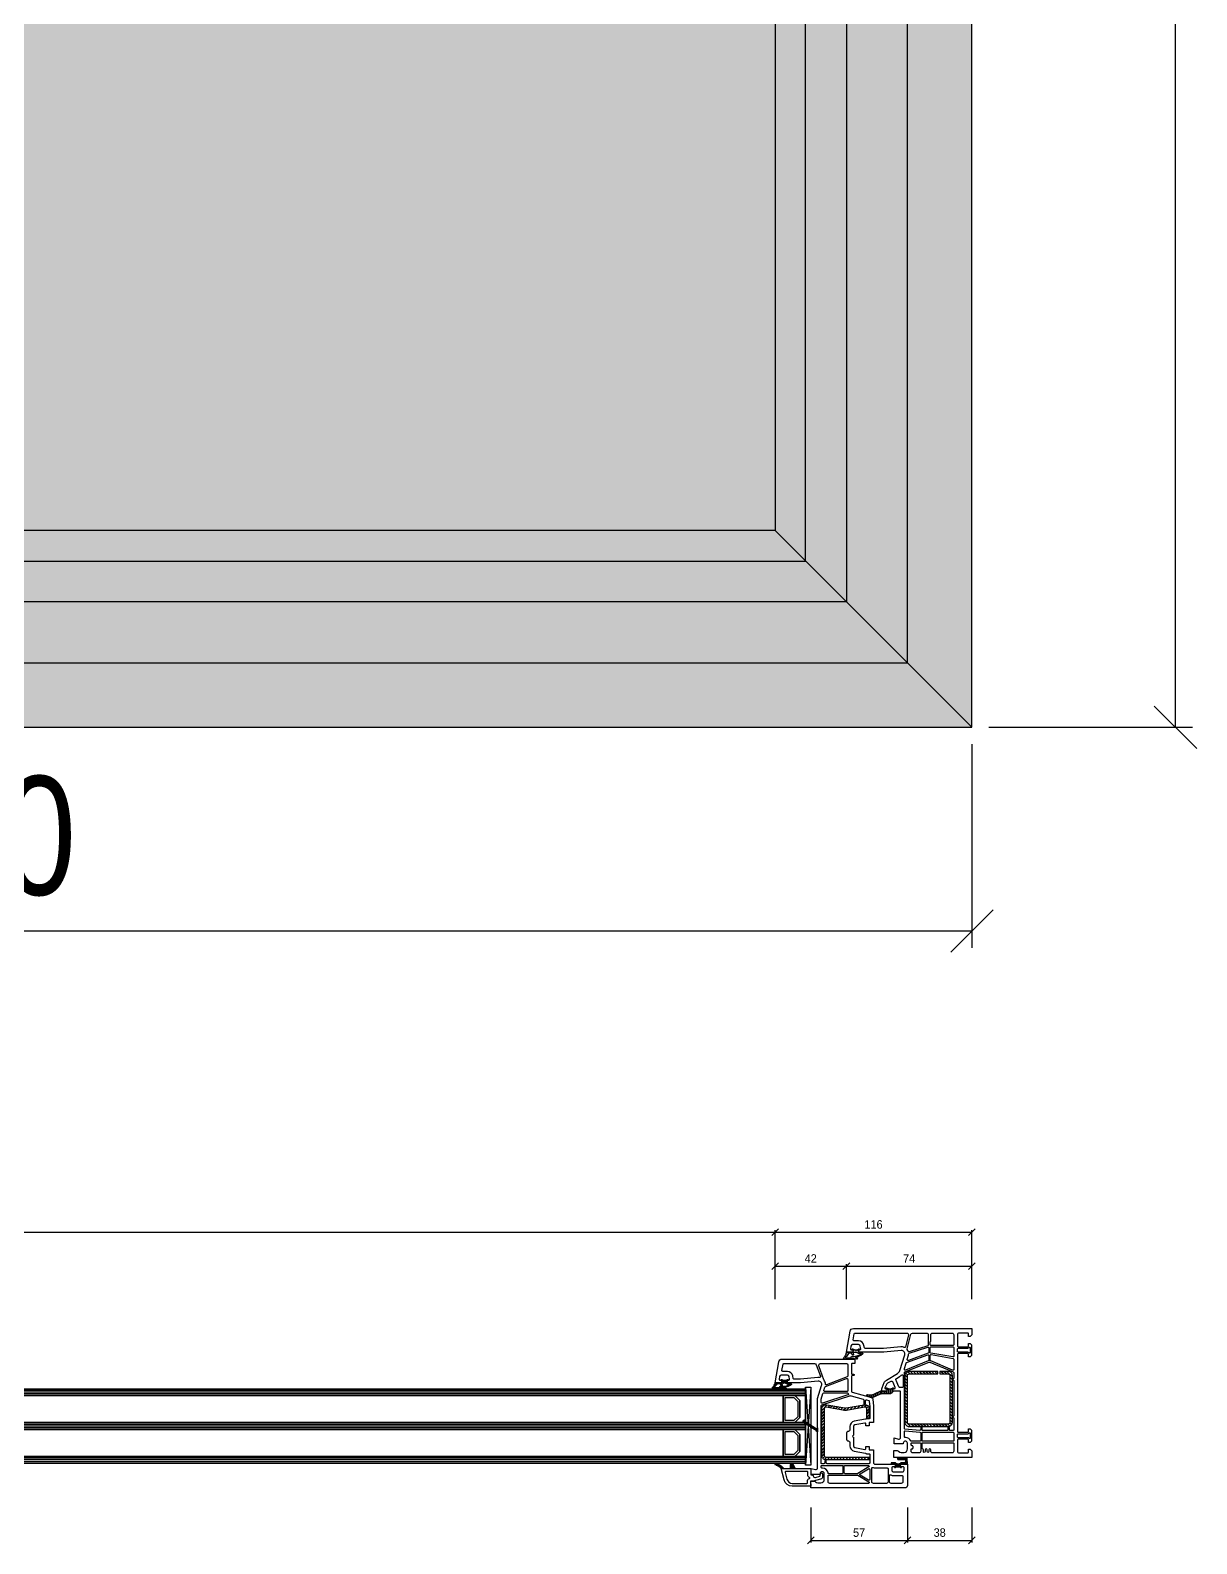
# Model space of a CAD drawing. Header units: millimetres. Extents: x -113 to 2198, y -600 to 1590.
# Drawn here: x 675 to 1362, y -481 to 411 of the extents above; entities that cross this region are included whole.
import ezdxf

# ---------------------------------------------------------------- set-up
doc = ezdxf.new("R2010")
doc.units = ezdxf.units.MM
for name, color, linetype in [('AIR_1', 7, 'Continuous'), ('AIR_3', 7, 'Continuous'), ('CON_DIM', 7, 'Continuous'), ('cut', 7, 'Continuous'), ('DIM_CUT', 7, 'Continuous'), ('GASKET_HATCH', 2, 'Continuous'), ('GASKET_INSIDE', 4, 'Continuous'), ('GASKET_OUTSIDE', 4, 'Continuous'), ('GLASS_GLASS_0', 7, 'Continuous'), ('GLASS_GLASS_2', 7, 'Continuous'), ('GLASS_GLASS_4', 7, 'Continuous'), ('GLASS_SPACER_GASKET', 7, 'Continuous'), ('GLASS_SPACER_INSIDE_0', 7, 'Continuous'), ('GLASS_SPACER_OUTSIDE_0', 7, 'Continuous'), ('GLAZING_PACKER', 7, 'Continuous'), ('HATCH_GLASS', 7, 'Continuous'), ('profile_outer', 251, 'Continuous'), ('PVC_INSIDE', 3, 'Continuous'), ('PVC_OUTSIDE', 3, 'Continuous'), ('STEEL_HATCH', 2, 'Continuous'), ('STEEL_OUTSIDE', 1, 'Continuous')]:
    doc.layers.add(name, color=color, linetype=linetype)
doc.layers.add('glass', color=7, linetype='Continuous', true_color=0xf0fdff)
doc.layers.add('profile_inner', color=7, linetype='Continuous', true_color=0xffffff)
doc.styles.add('arialstyle', font='arial.ttf', dxfattribs={"width": 0.92})
doc.styles.add('CON_DIM', font='arial.ttf', dxfattribs={"width": 0.8})
doc.dimstyles.new('CON_DIM', dxfattribs={"dimtxt": 70, "dimasz": 25, "dimexe": 10, "dimexo": 10, "dimgap": 20, "dimtad": 1, "dimdec": 1, "dimtxsty": 'CON_DIM', "dimblk": 'OBLIQUE', "dimcen": 2.5, "dimadec": 0, "dimazin": 0, "dimtfac": 1, "dimtdec": 1, "dimtmove": 1, "dimatfit": 3, "dimldrblk": 'OBLIQUE', "dimfxl": 1, "dimarcsym": 0})
doc.dimstyles.new('CUT_DIM', dxfattribs={"dimtxt": 5, "dimasz": 4, "dimexe": 1.25, "dimexo": 0.625, "dimgap": 2, "dimtad": 1, "dimdec": 1, "dimtxsty": 'arialstyle', "dimblk": 'OBLIQUE', "dimcen": 2.5, "dimadec": 0, "dimazin": 0, "dimtfac": 1, "dimtdec": 1, "dimtmove": 2, "dimatfit": 0, "dimldrblk": 'OBLIQUE', "dimfxl": 1, "dimarcsym": 0})

# ---------------------------------------------------------------- blocks, each defined once
blk = doc.blocks.new('_Oblique')
at = {"color": 0, "linetype": 'ByBlock', "lineweight": -2}
blk.add_line((-0.5, -0.5), (0.5, 0.5), dxfattribs=at)
blk = doc.blocks.new('*D2')
at = {"layer": 'CON_DIM', "color": 0, "linetype": 'Continuous', "lineweight": -2}
for p, q in [((0, -10), (0, -130)), ((1230, -10), (1230, -130)), ((0, -120), (1230, -120))]:
    blk.add_line(p, q, dxfattribs=at)
at = {"layer": 'Defpoints', "color": 0}
for p in [(0, 0), (1230, 0), (1230, -120)]:
    blk.add_point(p, dxfattribs=at)
at = {"layer": 'CON_DIM', "color": 0, "lineweight": -2, "xscale": 25, "yscale": 25, "zscale": 25, "rotation": 180}
blk.add_blockref('_Oblique', (0, -120), dxfattribs=at)
at = {"layer": 'CON_DIM', "color": 0, "lineweight": -2, "xscale": 25, "yscale": 25, "zscale": 25}
blk.add_blockref('_Oblique', (1230, -120), dxfattribs=at)
at = {"layer": 'CON_DIM', "color": 0, "linetype": 'Continuous', "insert": (615, -64.265), "char_height": 70, "attachment_point": 5, "style": 'CON_DIM'}
blk.add_mtext('1230', dxfattribs=at)
blk = doc.blocks.new('*D3')
at = {"layer": 'CON_DIM', "color": 0, "linetype": 'Continuous', "lineweight": -2}
for p, q in [((1240, 1480), (1360, 1480)), ((1350, 0), (1350, 1480)), ((1240, 0), (1360, 0))]:
    blk.add_line(p, q, dxfattribs=at)
at = {"layer": 'Defpoints', "color": 0}
for p in [(1230, 1480), (1350, 1480), (1230, 0)]:
    blk.add_point(p, dxfattribs=at)
at = {"layer": 'CON_DIM', "color": 0, "lineweight": -2, "xscale": 25, "yscale": 25, "zscale": 25}
for p, rotation in [((1350, 1480), 90), ((1350, 0), 270)]:
    blk.add_blockref('_Oblique', p, dxfattribs=dict(at, rotation=rotation))
at = {"layer": 'CON_DIM', "color": 0, "linetype": 'Continuous', "insert": (1294.265, 740), "char_height": 70, "attachment_point": 5, "rotation": 90, "style": 'CON_DIM'}
blk.add_mtext('1480', dxfattribs=at)
blk = doc.blocks.new('*D9')
at = {"layer": 'Defpoints', "color": 0}
for p in [(1114, 56.75), (116, 16.75), (1114, 16.75)]:
    blk.add_point(p, dxfattribs=at)
at = {"layer": 'DIM_CUT', "color": 0, "linetype": 'Continuous', "lineweight": -2}
for p, q in [((116, 17.375), (116, 58)), ((116, 56.75), (1114, 56.75)), ((1114, 17.375), (1114, 58))]:
    blk.add_line(p, q, dxfattribs=at)
at = {"layer": 'DIM_CUT', "color": 0, "lineweight": -2, "xscale": 4, "yscale": 4, "zscale": 4, "rotation": 180}
blk.add_blockref('_Oblique', (116, 56.75), dxfattribs=at)
at = {"layer": 'DIM_CUT', "color": 0, "lineweight": -2, "xscale": 4, "yscale": 4, "zscale": 4}
blk.add_blockref('_Oblique', (1114, 56.75), dxfattribs=at)
at = {"layer": 'DIM_CUT', "color": 0, "linetype": 'Continuous', "insert": (615, 61.3025), "char_height": 5, "attachment_point": 5, "style": 'arialstyle'}
blk.add_mtext('998', dxfattribs=at)
blk = doc.blocks.new('*D10')
at = {"layer": 'Defpoints', "color": 0}
for p in [(1230, 56.75), (1114, 16.75), (1230, 16.75)]:
    blk.add_point(p, dxfattribs=at)
at = {"layer": 'DIM_CUT', "color": 0, "linetype": 'Continuous', "lineweight": -2}
for p, q in [((1114, 17.375), (1114, 58)), ((1114, 56.75), (1230, 56.75)), ((1230, 17.375), (1230, 58))]:
    blk.add_line(p, q, dxfattribs=at)
at = {"layer": 'DIM_CUT', "color": 0, "lineweight": -2, "xscale": 4, "yscale": 4, "zscale": 4, "rotation": 180}
blk.add_blockref('_Oblique', (1114, 56.75), dxfattribs=at)
at = {"layer": 'DIM_CUT', "color": 0, "lineweight": -2, "xscale": 4, "yscale": 4, "zscale": 4}
blk.add_blockref('_Oblique', (1230, 56.75), dxfattribs=at)
at = {"layer": 'DIM_CUT', "color": 0, "linetype": 'Continuous', "insert": (1172, 61.3025), "char_height": 5, "attachment_point": 5, "style": 'arialstyle'}
blk.add_mtext('116', dxfattribs=at)
blk = doc.blocks.new('*D13')
at = {"layer": 'Defpoints', "color": 0}
for p in [(1156, 36.75), (1114, 16.75), (1156, 16.75)]:
    blk.add_point(p, dxfattribs=at)
at = {"layer": 'DIM_CUT', "color": 0, "linetype": 'Continuous', "lineweight": -2}
for p, q in [((1114, 17.375), (1114, 38)), ((1114, 36.75), (1156, 36.75)), ((1156, 17.375), (1156, 38))]:
    blk.add_line(p, q, dxfattribs=at)
at = {"layer": 'DIM_CUT', "color": 0, "lineweight": -2, "xscale": 4, "yscale": 4, "zscale": 4, "rotation": 180}
blk.add_blockref('_Oblique', (1114, 36.75), dxfattribs=at)
at = {"layer": 'DIM_CUT', "color": 0, "lineweight": -2, "xscale": 4, "yscale": 4, "zscale": 4}
blk.add_blockref('_Oblique', (1156, 36.75), dxfattribs=at)
at = {"layer": 'DIM_CUT', "color": 0, "linetype": 'Continuous', "insert": (1135, 41.26), "char_height": 5, "attachment_point": 5, "style": 'arialstyle'}
blk.add_mtext('42', dxfattribs=at)
blk = doc.blocks.new('*D14')
at = {"layer": 'Defpoints', "color": 0}
for p in [(1230, 36.75), (1156, 16.75), (1230, 16.75)]:
    blk.add_point(p, dxfattribs=at)
at = {"layer": 'DIM_CUT', "color": 0, "linetype": 'Continuous', "lineweight": -2}
for p, q in [((1156, 17.375), (1156, 38)), ((1156, 36.75), (1230, 36.75)), ((1230, 17.375), (1230, 38))]:
    blk.add_line(p, q, dxfattribs=at)
at = {"layer": 'DIM_CUT', "color": 0, "lineweight": -2, "xscale": 4, "yscale": 4, "zscale": 4, "rotation": 180}
blk.add_blockref('_Oblique', (1156, 36.75), dxfattribs=at)
at = {"layer": 'DIM_CUT', "color": 0, "lineweight": -2, "xscale": 4, "yscale": 4, "zscale": 4}
blk.add_blockref('_Oblique', (1230, 36.75), dxfattribs=at)
at = {"layer": 'DIM_CUT', "color": 0, "linetype": 'Continuous', "insert": (1193, 41.25), "char_height": 5, "attachment_point": 5, "style": 'arialstyle'}
blk.add_mtext('74', dxfattribs=at)
blk = doc.blocks.new('*D17')
at = {"layer": 'Defpoints', "color": 0}
for p in [(1135, -104.87), (1192, -104.87), (1192, -124.87)]:
    blk.add_point(p, dxfattribs=at)
at = {"layer": 'DIM_CUT', "color": 0, "linetype": 'Continuous', "lineweight": -2}
for p, q in [((1135, -105.49), (1135, -126.12)), ((1192, -105.49), (1192, -126.12)), ((1135, -124.87), (1192, -124.87))]:
    blk.add_line(p, q, dxfattribs=at)
at = {"layer": 'DIM_CUT', "color": 0, "lineweight": -2, "xscale": 4, "yscale": 4, "zscale": 4, "rotation": 180}
blk.add_blockref('_Oblique', (1135, -124.87), dxfattribs=at)
at = {"layer": 'DIM_CUT', "color": 0, "lineweight": -2, "xscale": 4, "yscale": 4, "zscale": 4}
blk.add_blockref('_Oblique', (1192, -124.87), dxfattribs=at)
at = {"layer": 'DIM_CUT', "color": 0, "linetype": 'Continuous', "insert": (1163.5, -120.33), "char_height": 5, "attachment_point": 5, "style": 'arialstyle'}
blk.add_mtext('57', dxfattribs=at)
blk = doc.blocks.new('*D18')
at = {"layer": 'Defpoints', "color": 0}
for p in [(1192, -104.87), (1230, -104.87), (1230, -124.87)]:
    blk.add_point(p, dxfattribs=at)
at = {"layer": 'DIM_CUT', "color": 0, "linetype": 'Continuous', "lineweight": -2}
for p, q in [((1192, -105.49), (1192, -126.12)), ((1230, -105.49), (1230, -126.12)), ((1192, -124.87), (1230, -124.87))]:
    blk.add_line(p, q, dxfattribs=at)
at = {"layer": 'DIM_CUT', "color": 0, "lineweight": -2, "xscale": 4, "yscale": 4, "zscale": 4, "rotation": 180}
blk.add_blockref('_Oblique', (1192, -124.87), dxfattribs=at)
at = {"layer": 'DIM_CUT', "color": 0, "lineweight": -2, "xscale": 4, "yscale": 4, "zscale": 4}
blk.add_blockref('_Oblique', (1230, -124.87), dxfattribs=at)
at = {"layer": 'DIM_CUT', "color": 0, "linetype": 'Continuous', "insert": (1211, -120.32), "char_height": 5, "attachment_point": 5, "style": 'arialstyle'}
blk.add_mtext('38', dxfattribs=at)
blk = doc.blocks.new('76171P__2S')
at = {"layer": 'PVC_INSIDE', "lineweight": -3}
for points in [[(11.8, 62.87, 0.36397), (11.39, 63.37), (9.94, 63.62, -0.36397), (7.3, 66.77), (7.3, 69.48, 0.466308), (6.71, 69.97), (3.11, 69.34, 0.36397), (2.7, 68.85), (2.7, 38.3, 0.493145), (3.96, 37.34), (10.81, 39.17, 0.456315), (11.14, 39.85, -0.125423), (10.82, 41.9), (11.8, 52.11)], [(34.8, 42.62, 0.351), (34.41, 43.11, -0.040705), (33.99, 43.24), (31.01, 44.44, -0.062514), (30.31, 44.83, 0.441479), (29.59, 44.68), (28.39, 42.69, -0.076254), (27.38, 41.47, 0.689601), (27.71, 40.6), (34.3, 40.6, 0.414214), (34.8, 41.1)], [(13.76, 36.97, 0.39642), (13.47, 37.59, -0.070163), (12.45, 38.17, 0.233025), (12.01, 38.25), (3.44, 35.96, 0.339454), (2.7, 34.99), (2.7, 26.7, 0.414214), (3.7, 25.7), (9.73, 25.7, 0.325086), (10.21, 26.05)], [(18.84, 37.46, 0.621901), (18.22, 38.11), (16.26, 37.49, -0.0727), (15.06, 37.3, 0.320905), (14.6, 36.95), (11.05, 26.05, 0.509128), (11.53, 25.4), (14.1, 25.4, 0.315608), (14.57, 25.73)], [(24.1, 39.8), (23.58, 39.8), (20.38, 38.79, 0.233167), (20.06, 38.49), (15.54, 26.07, 0.520567), (16.01, 25.4), (18.68, 25.4, 0.305731), (19.15, 25.71), (24.56, 39.11, 0.531709)], [(60.1, 28.9, 0.414214), (59.6, 29.4), (58.4, 29.4, -0.414214), (58.1, 29.7), (58.1, 29.9, -0.414214), (58.4, 30.2), (59.55, 30.2, 0.440357), (60.05, 30.74), (59.28, 39.53, 0.388369), (58.99, 39.8), (26.04, 39.8, 0.305845), (25.57, 39.49), (19.8, 25.19, 0.197156), (19.8, 24.81), (25.57, 11.01, 0.302273), (26.03, 10.7), (29.31, 10.7, 0.365977), (29.6, 10.95, -0.365977), (29.9, 11.2), (30.1, 11.2, -0.365977), (30.4, 10.95, 0.365977), (30.69, 10.7), (51.41, 10.7, 0.365977), (51.7, 10.95, -0.365977), (52, 11.2), (52.2, 11.2, -0.365977), (52.5, 10.95, 0.365977), (52.79, 10.7), (59.8, 10.7, 0.414214), (60.1, 11), (60.1, 12.8, 0.414214), (59.6, 13.3), (58.4, 13.3, -0.414214), (58.1, 13.6), (58.1, 13.8, -0.414214), (58.4, 14.1), (59.6, 14.1, 0.414214), (60.1, 14.6)], [(66.5, 35.62, 0.29661), (66.2, 36.07, -0.29661), (64.3, 39), (64.3, 39.3, 0.414214), (63.8, 39.8), (60.81, 39.8, 0.440357), (60.31, 39.26), (61.06, 30.66, 0.388879), (61.56, 30.2), (66, 30.2, 0.414214), (66.5, 30.7)], [(73.3, 34.8, 0.414214), (72.3, 35.8), (71.4, 35.8, 0.447036), (70.9, 35.25, -0.443716), (70.4, 34.7), (69.6, 34.7, -0.414214), (69.1, 35.2), (69.1, 35.3, 0.414214), (68.6, 35.8), (67.8, 35.8, 0.414214), (67.3, 35.3), (67.3, 30.7, 0.414214), (67.8, 30.2), (72.3, 30.2, 0.414214), (73.3, 31.2)], [(66.5, 28.9, 0.414214), (66, 29.4), (61.6, 29.4, 0.414214), (61.1, 28.9), (61.1, 11.2, 0.414214), (61.6, 10.7), (66, 10.7, 0.414214), (66.5, 11.2)], [(73.3, 23.2, 0.414214), (72.3, 24.2), (71.6, 24.2, -1), (71.6, 25.4), (72.5, 25.4, 1), (72.5, 26.4), (71.6, 26.4, -1), (71.6, 27.6), (72.5, 27.6, 1), (72.5, 28.6), (71.56, 28.6, -0.335437), (70.98, 29.04, 0.335437), (70.5, 29.4), (67.8, 29.4, 0.414214), (67.3, 28.9), (67.3, 11.2, 0.414214), (67.8, 10.7), (72.3, 10.7, 0.414214), (73.3, 11.7)], [(10, 24.1, 0.414214), (9.5, 24.6), (8.01, 24.6, 0.236068), (7.61, 24.4, -0.236068), (7.21, 24.2), (3.7, 24.2, 0.414214), (2.7, 23.2), (2.7, 11.7, 0.414214), (3.7, 10.7), (9.5, 10.7, 0.414214), (10, 11.2)], [(14.52, 24.19, 0.36397), (14.03, 24.6), (11.3, 24.6, 0.414214), (10.8, 24.1), (10.8, 11.2, 0.414214), (11.3, 10.7), (16.3, 10.7, 0.466878), (16.8, 11.29)], [(19.15, 24.29, 0.302273), (18.69, 24.6), (15.86, 24.6, 0.466878), (15.37, 24.01), (17.64, 11.11, 0.36344), (18.13, 10.7), (24.08, 10.7, 0.535777), (24.54, 11.39)], [(14, 8, 0.414214), (13.5, 8.5), (12.1, 8.5, 0.414214), (11.6, 8), (11.6, 2.5, -0.21525), (11.16, 1.52, 0.69108), (11.36, 1), (14.24, 1, 0.690574), (14.44, 1.52, -0.215333), (14, 2.5)], [(64.4, 8, 0.414214), (63.9, 8.5), (62.5, 8.5, 0.414214), (62, 8), (62, 2.5, -0.21525), (61.56, 1.52, 0.69108), (61.76, 1), (64.64, 1, 0.690574), (64.84, 1.52, -0.215333), (64.4, 2.5)]]:
    blk.add_lwpolyline(points, format="xyb", close=True, dxfattribs=at)
at = {"layer": 'PVC_OUTSIDE', "lineweight": -3}
blk.add_lwpolyline([(29.88, 8.5), (30, 8.7), (30.12, 8.5), (60.7, 8.5, -0.414214), (61.2, 8), (61.2, 2.5, -0.414214), (60.7, 2), (59.2, 2), (59.2, 1), (60, 0.2), (66.4, 0.2), (67.2, 1), (67.2, 2), (65.7, 2, -0.414214), (65.2, 2.5), (65.2, 8, -0.414214), (65.7, 8.5), (72.3, 8.5, -0.414214), (73.3, 7.5), (73.3, 2.5, -0.414214), (72.8, 2), (71.2, 2), (71.2, 1), (72.2, 0), (76, 0), (76, 46), (72, 46), (72, 44, 0.213422), (72.33, 43.25, -0.213422), (73, 41.76), (73, 40, -0.414214), (71, 38), (67.5, 38, -0.414214), (66.5, 39), (66.5, 39.5, -0.414214), (67.5, 40.5), (68, 40.5), (68, 45.8), (64.5, 45.8), (65.18, 43.26, -0.493145), (64.21, 42), (37.5, 42, -0.414214), (37, 42.5), (37, 46.1, 0.414214), (36.3, 46.8), (35.5, 46.8), (35.5, 45.74, -0.531575), (34.81, 45.28), (31.83, 46.48, -0.416975), (31.28, 47.79), (31.94, 49.37, -0.180428), (32.65, 50.14), (34.92, 51.27, -0.557322), (35.5, 50.91), (35.5, 50), (36.3, 50, 0.414214), (37, 50.7), (37, 53), (35.39, 53, 0.096289), (35.02, 52.93), (31.93, 51.68, 0.162759), (30.48, 50.44), (26.5, 43.82, -0.182917), (24.84, 42.5), (15.6, 39.59, -0.537103), (13.01, 41.69), (14, 52), (14, 66.1, 0.414214), (13.3, 66.8), (12.5, 66.8), (12.5, 66, -0.466308), (11.91, 65.51), (11.91, 65.51), (10.33, 65.79, -0.36397), (9.5, 66.77), (9.5, 70.34, -0.36397), (10.33, 71.32), (11.91, 71.6, -0.466308), (12.5, 71.11), (12.5, 70), (13.3, 70, 0.414214), (14, 70.7), (14, 74), (1.65, 71.82, 0.363758), (0, 69.85), (0, 0), (3.8, 0), (4.8, 1), (4.8, 2), (3.2, 2, -0.414214), (2.7, 2.5), (2.7, 7.5, -0.414214), (3.7, 8.5), (10.3, 8.5, -0.414214), (10.8, 8), (10.8, 2.5, -0.414214), (10.3, 2), (8.8, 2), (8.8, 1), (9.6, 0.2), (16, 0.2), (16.8, 1), (16.8, 2), (15.3, 2, -0.414214), (14.8, 2.5), (14.8, 8, -0.414214), (15.3, 8.5)], format="xyb", close=True, dxfattribs=at)
blk = doc.blocks.new('76271P__2S')
at = {"layer": 'GASKET_HATCH'}
h = blk.add_hatch(dxfattribs=at)
h.set_pattern_fill('DOTS', color=256, scale=0.3)
h.set_pattern_definition([(0, (-327.62797, -132.97447), (0.238125, 0.47625), [0, -0.47625])])
h.paths.add_polyline_path([(-34.97, 53.77, -0.594937), (-35.38, 53), (-33, 53, -0.253968), (-33.42, 53.23), (-33.42, 53.23), (-38.64, 61.27, 0.413791), (-39.34, 61.42), (-39.92, 61.04, 0.999278), (-39.38, 60.2), (-39.21, 60.31)])
at = {"layer": 'GASKET_OUTSIDE', "lineweight": -3}
blk.add_lwpolyline([(-38.64, 61.27, 0.413791), (-39.34, 61.42), (-39.92, 61.04, 0.99928), (-39.38, 60.2), (-39.21, 60.31), (-34.97, 53.77, -0.594937), (-35.38, 53), (-33, 53, -0.253968), (-33.42, 53.23), (-33.42, 53.23), (-38.64, 61.27, 0.413791)], format="xyb", close=True, dxfattribs=at)
at = {"layer": 'PVC_INSIDE', "lineweight": -3}
for points in [[(-64.2, 63.11), (-64.2, 66.87, 0.364501), (-64.61, 67.37), (-66.06, 67.62, -0.36397), (-68.7, 70.77), (-68.7, 73.48, 0.466308), (-69.29, 73.97), (-72.89, 73.34, 0.36397), (-73.3, 72.85), (-73.3, 54.7, 0.315608), (-72.64, 53.76), (-65.81, 51.27, 0.572287), (-65.15, 51.82, -0.064461), (-65.18, 52.9), (-64.2, 63.11)], [(-60.83, 47.63, 0.506219), (-61.26, 48.31, -0.146265), (-63.52, 49.14, 0.073822), (-63.65, 49.21), (-71.96, 52.23, 0.52021), (-73.3, 51.29), (-73.3, 35.7, 0.414214), (-72.8, 35.2), (-65.94, 35.2, 0.310747), (-65.48, 35.52), (-60.83, 47.63, 0.506219)], [(-56.8, 48.74, 0.506625), (-57.45, 49.21), (-59.4, 48.6, 0.228702), (-59.71, 48.3), (-64.48, 35.88, 0.526125), (-64.02, 35.2), (-57.3, 35.2, 0.414214), (-56.8, 35.7), (-56.8, 48.74, 0.506625)], [(-49.95, 50.15, 0.509525), (-50.43, 50.8), (-52.41, 50.8), (-55.65, 49.78, 0.32747), (-56, 49.3), (-56, 35.39, 0.288322), (-55.72, 34.93, -0.017002), (-55.55, 34.85, 0.474229), (-54.83, 35.13), (-49.95, 50.15, 0.509525)], [(-14.3, 47.4, 0.414214), (-14.8, 47.9), (-16, 47.9, -0.414214), (-16.3, 48.2), (-16.3, 48.4, -0.414214), (-16, 48.7), (-14.8, 48.7, 0.414214), (-14.3, 49.2), (-14.3, 50.5, 0.414214), (-14.6, 50.8), (-48.54, 50.8, 0.325269), (-49.01, 50.45), (-54.4, 33.87, 0.177543), (-54.39, 33.53, -0.032042), (-54.28, 33.2), (-52.39, 26.17, 0.339454), (-51.91, 25.8), (-49.8, 25.8, -0.414214), (-49.4, 25.4), (-49.4, 25.2, -0.414214), (-49.8, 24.8), (-51.37, 24.8, 0.493145), (-51.86, 24.17), (-51.5, 22.84, 0.315493), (-51.06, 22.48), (-48.02, 22.21, 0.021735), (-47.78, 22.2), (-41.1, 22.2, 0.414214), (-40.8, 22.5), (-40.8, 24.09, -0.182773), (-40.67, 24.42, 0.135607), (-40.56, 24.66), (-39.31, 31.38, -0.361574), (-36.17, 34), (-34.28, 34, 0.344399), (-33.31, 34.76), (-33.19, 35.24, -0.344466), (-32.22, 36), (-28.78, 36, -0.343835), (-27.81, 35.24), (-27.69, 34.76, 0.343902), (-26.72, 34), (-24.83, 34, -0.361535), (-21.69, 31.38), (-20.44, 24.66, 0.135607), (-20.33, 24.42, -0.182773), (-20.2, 24.09), (-20.2, 22.5, 0.414214), (-19.9, 22.2), (-15, 22.2, -0.013579), (-14.83, 22.2, 0.429703), (-14.3, 22.69), (-14.3, 47.4, 0.414214)], [(-8.4, 46.32, 0.382832), (-8.85, 46.82, -0.382832), (-11.7, 50), (-11.7, 50.3, 0.414214), (-12.2, 50.8), (-12.8, 50.8, 0.414214), (-13.3, 50.3), (-13.3, 38.5, 0.414214), (-12.8, 38), (-8.9, 38, 0.414214), (-8.4, 38.5), (-8.4, 46.32, 0.382832)], [(-2.7, 45.8, 0.414214), (-3.7, 46.8), (-7.1, 46.8, 0.414214), (-7.6, 46.3), (-7.6, 29.54, 0.136094), (-7.53, 29.28), (-3.63, 22.79, 0.760418), (-2.7, 23.05), (-2.7, 45.8, 0.414214)], [(-8.4, 36.7, 0.414214), (-8.9, 37.2), (-12.8, 37.2, 0.414214), (-13.3, 36.7), (-13.3, 23.05, 0.760418), (-12.37, 22.79), (-8.47, 29.28, 0.136094), (-8.4, 29.54), (-8.4, 36.7, 0.414214)], [(-7.57, 27.8, 0.565773), (-8.43, 27.8), (-11.34, 22.96, 0.582674), (-10.91, 22.2), (-5.09, 22.2, 0.583692), (-4.66, 22.96), (-7.57, 27.8, 0.565773)], [(-2.7, 20, 0.414214), (-3.7, 21), (-11.62, 21, 0.542484), (-12.07, 20.3, -0.104736), (-11.8, 19), (-11.8, 11.9, 0.414214), (-11.3, 11.4), (-3.7, 11.4, 0.414214), (-2.7, 12.4), (-2.7, 20, 0.414214)], [(-2.7, 9.6, 0.414214), (-3.7, 10.6), (-7.33, 10.6, 0.582588), (-7.75, 9.84, -0.135641), (-7.3, 8.2), (-7.3, 3.2, 0.414214), (-6.8, 2.7), (-3.7, 2.7, 0.414214), (-2.7, 3.7), (-2.7, 9.6, 0.414214)]]:
    blk.add_lwpolyline(points, format="xyb", close=True, dxfattribs=at)
at = {"layer": 'PVC_OUTSIDE', "lineweight": -3}
blk.add_lwpolyline([(-8, 56.8), (-11.5, 56.8), (-10.82, 54.26, -0.493541), (-11.79, 53), (-52.75, 53), (-60.4, 50.59, -0.536944), (-62.99, 52.69), (-62, 63), (-62, 70.1, 0.414214), (-62.7, 70.8), (-63.5, 70.8), (-63.5, 70, -0.466308), (-64.09, 69.51), (-64.09, 69.51), (-65.67, 69.79, -0.36397), (-66.5, 70.77), (-66.5, 74.34, -0.363618), (-65.67, 75.32), (-64.09, 75.6, -0.466308), (-63.5, 75.11), (-63.5, 74), (-62.7, 74, 0.414214), (-62, 74.7), (-62, 78), (-74.35, 75.82, 0.363758), (-76, 73.85), (-76, 31), (-73.62, 31, 0.434812), (-73.32, 31.32), (-73.4, 32.46, -0.434933), (-72.9, 33), (-67.5, 33, -0.414214), (-67, 32.5), (-67, 31.7, 0.414214), (-66.8, 31.5), (-66.4, 31.5, 0.414214), (-66.2, 31.7), (-66.2, 32.5, -0.414214), (-65.7, 33), (-56.88, 33, -0.338892), (-56.4, 32.63), (-53.32, 21.13, 0.315618), (-52.44, 20.39), (-48.22, 20.02, 0.02182), (-47.78, 20), (-38.6, 20), (-38.6, 22.5), (-36.6, 22.5), (-36.6, 24.5), (-37.75, 24.5, -0.468888), (-38.24, 25.09), (-37.15, 30.98, -0.361574), (-36.17, 31.8), (-31.24, 31.8, 0.305615), (-30.96, 31.99, -0.6742), (-30.04, 31.99, 0.305615), (-29.76, 31.8), (-24.83, 31.8, -0.361206), (-23.85, 30.98), (-22.76, 25.09, -0.468888), (-23.25, 24.5), (-24.4, 24.5), (-24.4, 22.5), (-22.4, 22.5), (-22.4, 20), (-15, 20, -0.414214), (-14, 19), (-14, 7.9, 0.414214), (-13.3, 7.2), (-12.5, 7.2), (-12.5, 8.7, -0.414214), (-12, 9.2), (-10.5, 9.2, -0.414214), (-9.5, 8.2), (-9.5, 3, -0.414214), (-10.5, 2), (-12, 2, -0.414214), (-12.5, 2.5), (-12.5, 4), (-13.3, 4, 0.414214), (-14, 3.3), (-14, 0), (-1.5, 0, 0.414214), (0, 1.5), (0, 57), (-4, 57), (-4, 55, 0.213422), (-3.67, 54.25, -0.213422), (-3, 52.76), (-3, 51, -0.414214), (-5, 49), (-8.5, 49, -0.414214), (-9.5, 50), (-9.5, 50.5, -0.414214), (-8.5, 51.5), (-8, 51.5), (-8, 56.8)], format="xyb", close=True, dxfattribs=at)
blk = doc.blocks.new('JOIN_INSERT_23_GLASS_4_16_4_16_4_43141478512440')
at = {"layer": 'AIR_1', "lineweight": -3}
blk.add_lwpolyline([(4, 16.2), (20, 16.2), (20, 1037), (4, 1037)], close=True, dxfattribs=at)
at = {"layer": 'AIR_3', "lineweight": -3}
blk.add_lwpolyline([(24, 16.2), (40, 16.2), (40, 1037), (24, 1037)], close=True, dxfattribs=at)
at = {"layer": 'GLASS_GLASS_0', "lineweight": -3}
blk.add_lwpolyline([(0, 3), (4, 3), (4, 1037), (0, 1037)], close=True, dxfattribs=at)
at = {"layer": 'GLASS_GLASS_2', "lineweight": -3}
blk.add_lwpolyline([(20, 3), (24, 3), (24, 1037), (20, 1037)], close=True, dxfattribs=at)
at = {"layer": 'GLASS_GLASS_4', "lineweight": -3}
blk.add_lwpolyline([(40, 3), (44, 3), (44, 1037), (40, 1037)], close=True, dxfattribs=at)
at = {"layer": 'GLASS_SPACER_GASKET', "lineweight": -3}
for points in [[(20, 1037), (4, 1037), (4, 1030.6), (7, 1033.6), (17, 1033.6), (20, 1030.6)], [(40, 1037), (24, 1037), (24, 1030.6), (27, 1033.6), (37, 1033.6), (40, 1030.6)], [(4, 3), (20, 3), (20, 9.4), (17, 6.4), (7, 6.4), (4, 9.4)], [(24, 3), (40, 3), (40, 9.4), (37, 6.4), (27, 6.4), (24, 9.4)]]:
    blk.add_lwpolyline(points, close=True, dxfattribs=at)
at = {"layer": 'GLASS_SPACER_INSIDE_0', "lineweight": -3}
for points in [[(16.5, 1032.4), (7.5, 1032.4), (5.2, 1030.1), (5.2, 1025), (18.8, 1025), (18.8, 1030.1)], [(36.5, 1032.4), (27.5, 1032.4), (25.2, 1030.1), (25.2, 1025), (38.8, 1025), (38.8, 1030.1)], [(18.8, 15), (5.2, 15), (5.2, 9.9), (7.5, 7.6), (16.5, 7.6), (18.8, 9.9)], [(38.8, 15), (25.2, 15), (25.2, 9.9), (27.5, 7.6), (36.5, 7.6), (38.8, 9.9)]]:
    blk.add_lwpolyline(points, close=True, dxfattribs=at)
at = {"layer": 'GLASS_SPACER_OUTSIDE_0', "lineweight": -3}
for points in [[(17, 1033.6), (7, 1033.6), (4, 1030.6), (4, 1023.8), (20, 1023.8), (20, 1030.6)], [(37, 1033.6), (27, 1033.6), (24, 1030.6), (24, 1023.8), (40, 1023.8), (40, 1030.6)], [(20, 16.2), (4, 16.2), (4, 9.4), (7, 6.4), (17, 6.4), (20, 9.4)], [(40, 16.2), (24, 16.2), (24, 9.4), (27, 6.4), (37, 6.4), (40, 9.4)]]:
    blk.add_lwpolyline(points, close=True, dxfattribs=at)
at = {"layer": 'GLAZING_PACKER', "extrusion": (-0.065079, 0.99788, 0)}
for p, q in [((-1, 1037), (45, 1040)), ((-1, 0), (45, 3))]:
    blk.add_line(p, q, dxfattribs=at)
at = {"layer": 'GLAZING_PACKER', "extrusion": (0.065079, 0.99788, 0)}
for p, q in [((-1, 1040), (45, 1037)), ((-1, 3), (45, 0))]:
    blk.add_line(p, q, dxfattribs=at)
at = {"layer": 'GLAZING_PACKER', "lineweight": -3}
for points in [[(-1, 1037), (45, 1037), (45, 1040), (-1, 1040)], [(-1, 0), (45, 0), (45, 3), (-1, 3)]]:
    blk.add_lwpolyline(points, close=True, dxfattribs=at)
at = {"layer": 'HATCH_GLASS', "extrusion": (-1, 0, 0)}
for p, q in [((1, 3), (1, 1037)), ((2, 3), (2, 1037)), ((3, 3), (3, 1037)), ((21, 3), (21, 1037)), ((22, 3), (22, 1037)), ((23, 3), (23, 1037)), ((41, 3), (41, 1037)), ((42, 3), (42, 1037)), ((43, 3), (43, 1037))]:
    blk.add_line(p, q, dxfattribs=at)
blk = doc.blocks.new('G049P__3')
at = {"layer": 'GASKET_HATCH'}
h = blk.add_hatch(dxfattribs=at)
h.set_pattern_fill('DOTS', color=256, scale=0.2, style=0)
h.set_pattern_definition([(0, (-16.4114, 0), (0.15875, 0.3175), [0, -0.3175])])
h.paths.add_polyline_path([(0, 2.3, -0.414214), (-0.7, 1.6), (-1.5, 1.6), (-1.5, 1.85, 1.364369), (-1.95, 1.71), (-1.68, 1.32, -0.153915), (-1.5, 0.74), (-1.5, -0.93, -0.229168), (-1.68, -1.31), (-1.95, -1.71, 1.363287), (-1.5, -1.85), (-1.5, -1.6), (-0.7, -1.6, -0.31333), (-0.04, -2.06), (0.64, -3.89, 0.62051), (1.17, -3.94, 0.114834), (2.63, 0.25, 0.013343), (2.75, -0.58, 0.759611), (3.51, -0.67), (3.51, -0.3, -0.072543), (3.5, 4.03), (3.5, 5.4), (3.49, 6.71, 0.636067), (2.66, 7.08, -0.169127), (0, 5.6)])
h.paths.add_polyline_path([(2.4, 6.12, -0.611943), (2.73, 5.99, 0.044782), (2.86, 3.25, -0.389227), (2.67, 2.89), (2.27, 2.74, 0.338907), (1.98, 1.92, -0.136259), (1.18, -2.92, -0.506282), (0.7, -2.92), (0.86, -2.47, -0.159728), (0.8, -2.29), (0.8, -1.7, 0.182676), (0.73, -1.5, -0.320589), (0.43, 1.39, -0.840339), (0.71, 1.63), (1.14, 1.43, 1.000539), (1.48, 2.16), (0.9, 2.43, -0.291473), (0.61, 2.88), (0.61, 4.23, -0.304848), (0.74, 4.41, 0.112642)], flags=16)
at = {"layer": 'GASKET_INSIDE', "lineweight": -3}
blk.add_lwpolyline([(2.4, 6.12, -0.611943), (2.73, 5.99, 0.044782), (2.86, 3.25, -0.389227), (2.67, 2.89), (2.27, 2.74, 0.338907), (1.98, 1.92, -0.136259), (1.18, -2.92, -0.506282), (0.7, -2.92), (0.86, -2.47, -0.159728), (0.8, -2.29), (0.8, -1.7, 0.182676), (0.73, -1.5, -0.320589), (0.43, 1.39, -0.840339), (0.71, 1.63), (1.14, 1.43, 1.000539), (1.48, 2.16), (0.9, 2.43, -0.291473), (0.61, 2.88), (0.61, 4.23, -0.304848), (0.74, 4.41, 0.112642)], format="xyb", close=True, dxfattribs=at)
at = {"layer": 'GASKET_OUTSIDE', "lineweight": -3}
blk.add_lwpolyline([(3.5, 5.4), (3.49, 6.71, 0.636067), (2.66, 7.08, -0.169127), (0, 5.6), (0, 2.3, -0.414214), (-0.7, 1.6), (-1.5, 1.6), (-1.5, 1.85, 1.364369), (-1.95, 1.71), (-1.68, 1.32, -0.153915), (-1.5, 0.74), (-1.5, -0.93, -0.229168), (-1.68, -1.31), (-1.95, -1.71, 1.363287), (-1.5, -1.85), (-1.5, -1.6), (-0.7, -1.6, -0.31333), (-0.04, -2.06), (0.64, -3.89, 0.62051), (1.17, -3.94, 0.114834), (2.63, 0.25, 0.013343), (2.75, -0.58, 0.759611), (3.51, -0.67), (3.51, -0.3, -0.072543), (3.5, 4.03)], format="xyb", close=True, dxfattribs=at)
blk = doc.blocks.new('76507____S_3_0')
at = {"layer": 'GASKET_HATCH'}
h = blk.add_hatch(dxfattribs=at)
h.set_pattern_fill('DOTS', color=256, scale=0.5, style=0)
h.set_pattern_definition([(0, (274.951, -1490.4488), (0.396875, 0.79375), [0, -0.79375])])
edge = h.paths.add_edge_path()
edge.add_line((-10.5, 11.9), (-12.75, 11.9))
edge.add_arc((-12.75, 11.15), 0.75, 90, 247.5142)
edge.add_line((-13.04, 10.46), (-10.5, 9.2))
edge.add_line((-10.5, 9.2), (-10.5, 11.9))
edge = h.paths.add_edge_path()
edge.add_arc((-13.09, 20.65), 0.412, 49.87838, 177.97067)
edge.add_arc((-5.23, 22.55), 8.48, 192.81384, 231.57822)
edge.add_line((-10.5, 15.9), (-10.5, 17.5))
edge.add_arc((-5.36, 23.46), 7.87, 198.45676, 229.18963, ccw=False)
at = {"layer": 'GASKET_OUTSIDE', "lineweight": -3}
for points in [[(-12.82, 20.97, 0.625429), (-13.5, 20.66, 0.171498), (-10.5, 15.9), (-10.5, 17.5, -0.129575)], [(-10.5, 11.9), (-12.75, 11.9, 0.820782), (-13.04, 10.46), (-10.5, 9.2)]]:
    blk.add_lwpolyline(points, format="xyb", close=True, dxfattribs=at)
at = {"layer": 'PVC_INSIDE', "linetype": 'Continuous', "lineweight": -3}
blk.add_lwpolyline([(-8.17, 15.12), (-4.15, 14.04, -0.339546), (-1.7, 10.85), (-1.7, 2.35, -0.433848), (-2.23, 1.85), (-2.89, 1.9, 0.338064), (-4.61, 0.75, -0.673845), (-5.16, 0.72, 0.290356), (-6.7, 1.7), (-8.3, 1.7, -0.414214), (-8.8, 2.2), (-8.8, 14.63, -0.493005)], format="xyb", close=True, dxfattribs=at)
at = {"layer": 'PVC_OUTSIDE', "lineweight": -3}
blk.add_lwpolyline([(-3.71, 15.68), (-10.5, 17.5), (-10.5, 15.9), (-10.5, 0), (-6.7, 0), (-6.7, -0.92, 0.199496), (-6.64, -1.06), (-6.26, -1.44, 0.186994), (-6.12, -1.5, -0.480188), (-5.2, -2.76), (-5.88, -5.28, -0.339454), (-6.17, -5.5), (-7.15, -5.5, 1), (-7.15, -7), (-5.7, -7, 0.339454), (-4.16, -5.81), (-3, -1.5), (-3, 0.2), (0, 0), (0, 10.85, 0.33953)], format="xyb", close=True, dxfattribs=at)
blk = doc.blocks.new('G050P__1')
at = {"layer": 'GASKET_HATCH'}
h = blk.add_hatch(dxfattribs=at)
h.set_pattern_fill('DOTS', color=256, scale=0.2, style=0)
h.set_pattern_definition([(0, (-535.0966, -1570.8574), (0.15875, 0.3175), [0, -0.3175])])
edge = h.paths.add_edge_path()
edge.add_line((0.8, 4.13), (0.8, 2.2))
edge.add_arc((-0.7, 2.2), 1.5, -36.8699, 0, ccw=False)
edge.add_arc((2.1, 0.1), 2, 143.1301, 216.8699)
edge.add_arc((-0.7, -2), 1.5, 0, 36.8699, ccw=False)
edge.add_line((0.8, -2), (0.8, -3.8))
edge.add_arc((0.6, -3.8), 0.2, -90, 0, ccw=False)
edge.add_line((0.6, -4), (0.2, -4))
edge.add_arc((0.2, -3.8), 0.2, 180, 270, ccw=False)
edge.add_line((0, -3.8), (0, -2.3))
edge.add_arc((-0.7, -2.3), 0.7, 0, 90)
edge.add_line((-0.7, -1.6), (-1.5, -1.6))
edge.add_line((-1.5, -1.6), (-1.5, -1.85))
edge.add_arc((-1.75, -1.85), 0.25, -214.95661, 0, ccw=False)
edge.add_line((-1.95, -1.71), (-1.5, -1.06))
edge.add_line((-1.5, -1.06), (-1.5, 1.06))
edge.add_line((-1.5, 1.06), (-1.95, 1.71))
edge.add_arc((-1.75, 1.85), 0.25, 0, 215.0434, ccw=False)
edge.add_line((-1.5, 1.85), (-1.5, 1.6))
edge.add_line((-1.5, 1.6), (-0.7, 1.6))
edge.add_arc((-0.7, 2.3), 0.7, 270, 360)
edge.add_line((0, 2.3), (0, 5.6))
edge.add_line((0, 5.6), (3.52, 5.49))
edge.add_arc((3.5, 4.99), 0.5, 0, 88, ccw=False)
edge.add_line((4, 4.99), (4, 0.12))
edge.add_arc((3.36, 0.25), 0.65, 145.66645, 348.17001, ccw=False)
edge.add_arc((2.66, 0.73), 0.2, 325.76379, 352.04272)
edge.add_line((2.86, 0.7), (2.86, 3.98))
edge.add_arc((2.36, 3.98), 0.5, 360, 459.99997)
edge.add_line((2.27, 4.47), (0.97, 4.33))
edge.add_arc((1, 4.13), 0.2, 99.99997, 180)
at = {"layer": 'GASKET_OUTSIDE', "lineweight": -3}
blk.add_lwpolyline([(0.8, 4.13), (0.8, 2.2, -0.162278), (0.5, 1.3, 0.333333), (0.5, -1.1, -0.162278), (0.8, -2), (0.8, -3.8, -0.414214), (0.6, -4), (0.2, -4, -0.414214), (0, -3.8), (0, -2.3, 0.414214), (-0.7, -1.6), (-1.5, -1.6), (-1.5, -1.85, -1.363287), (-1.95, -1.71), (-1.5, -1.06), (-1.5, 1.06), (-1.95, 1.71, -1.36437), (-1.5, 1.85), (-1.5, 1.6), (-0.7, 1.6, 0.414214), (0, 2.3), (0, 5.6), (3.52, 5.49, -0.404026), (4, 4.99), (4, 0.12, -1.218542), (2.83, 0.62, 0.115169), (2.86, 0.7), (2.86, 3.98, 0.466308), (2.27, 4.47), (0.97, 4.33, 0.36397)], format="xyb", close=True, dxfattribs=at)
blk = doc.blocks.new('V306')
at = {"layer": 'STEEL_HATCH'}
h = blk.add_hatch(dxfattribs=at)
h.set_pattern_fill('ANSI31', color=256, scale=0.4, style=0)
h.set_pattern_definition([(45, (-155.8865, -40.4538), (-0.898026, 0.898026), [])])
edge = h.paths.add_edge_path()
edge.add_line((-2.5, 0), (-30, 0))
edge.add_arc((-30, -2.5), 2.5, 90, 190.05426)
edge.add_line((-32.46, -2.94), (-30.56, -13.65))
edge.add_arc((-32.53, -14), 2, -10.05426, 10.05426, ccw=False)
edge.add_line((-30.56, -14.35), (-30.56, -14.35))
edge.add_line((-30.56, -14.35), (-32.46, -25.06))
edge.add_arc((-30, -25.5), 2.5, 169.94574, 270)
edge.add_line((-30, -28), (-24.5, -28))
edge.add_line((-24.5, -28), (-24.5, -26.5))
edge.add_line((-24.5, -26.5), (-30, -26.5))
edge.add_arc((-30, -25.5), 1, 169.94574, 270, ccw=False)
edge.add_line((-30.98, -25.33), (-29.08, -14.61))
edge.add_arc((-32.53, -14), 3.5, 349.96068, 370.05426)
edge.add_line((-29.08, -13.39), (-30.98, -2.67))
edge.add_arc((-30, -2.5), 1, 90, 190.05426, ccw=False)
edge.add_line((-30, -1.5), (-2.5, -1.5))
edge.add_arc((-2.5, -2.5), 1, 0, 90, ccw=False)
edge.add_line((-1.5, -2.5), (-1.5, -28))
edge.add_line((-1.5, -28), (0, -28))
edge.add_line((0, -28), (0, -2.5))
edge.add_arc((-2.5, -2.5), 2.5, 0, 90)
at = {"layer": 'STEEL_OUTSIDE', "lineweight": -3}
blk.add_lwpolyline([(-2.5, 0), (-30, 0, 0.466596), (-32.46, -2.94), (-30.56, -13.65, -0.087966), (-30.56, -14.35), (-30.56, -14.35), (-32.46, -25.06, 0.466596), (-30, -28), (-24.5, -28), (-24.5, -26.5), (-30, -26.5, -0.466596), (-30.98, -25.33), (-29.08, -14.61, 0.0879), (-29.08, -13.39), (-30.98, -2.67, -0.466596), (-30, -1.5), (-2.5, -1.5, -0.414214), (-1.5, -2.5), (-1.5, -28), (0, -28), (0, -2.5, 0.414214)], format="xyb", close=True, dxfattribs=at)
blk = doc.blocks.new('G051P__1')
at = {"layer": 'GASKET_HATCH'}
h = blk.add_hatch(dxfattribs=at)
h.set_pattern_fill('DOTS', color=2, scale=0.3)
h.set_pattern_definition([(0, (-69.51036, -849.7081), (0.238125, 0.47625), [0, -0.47625])])
edge = h.paths.add_edge_path()
edge.add_arc((2.67, 10.39), 1.06, 336.2586, 373.78576)
edge.add_line((3.7, 10.65), (2.98, 13.36))
edge.add_arc((2.49, 13.23), 0.5, 15.00001, 184.1129)
edge.add_line((1.99, 13.19), (2.09, 11.89))
edge.add_arc((-3.56, 11.58), 5.66, -17.97728, 3.15404, ccw=False)
edge.add_line((1.82, 9.83), (-0.5, 4.85))
edge.add_line((-0.5, 4.85), (-0.5, 4.6))
edge.add_line((-0.5, 4.6), (0, 4.6))
edge.add_line((0, 4.6), (0, 2.3))
edge.add_arc((-0.7, 2.3), 0.7, 270, 360, ccw=False)
edge.add_line((-0.7, 1.6), (-1.5, 1.6))
edge.add_line((-1.5, 1.6), (-1.5, 1.85))
edge.add_arc((-1.75, 1.85), 0.25, 0, 215.04337)
edge.add_line((-1.95, 1.71), (-1.68, 1.32))
edge.add_arc((-2.5, 0.74), 1, 0, 34.99999, ccw=False)
edge.add_line((-1.5, 0.74), (-1.5, -0.74))
edge.add_arc((-2.5, -0.74), 1, 325.04338, 360, ccw=False)
edge.add_line((-1.68, -1.31), (-1.95, -1.71))
edge.add_arc((-1.75, -1.85), 0.25, 145.04338, 360)
edge.add_line((-1.5, -1.85), (-1.5, -1.6))
edge.add_line((-1.5, -1.6), (-0.7, -1.6))
edge.add_arc((-0.7, -2.3), 0.7, 48.16609, 90, ccw=False)
edge.add_arc((0.1, -1.41), 0.5, 228.2227, 299.01287)
edge.add_arc((-0.75, 0.12), 2.25, 299.04897, 360)
edge.add_line((1.5, 0.12), (1.5, 4.09))
edge.add_arc((6.5, 4.09), 5, 156.00002, 180.00002, ccw=False)
edge.add_line((1.93, 6.12), (3.64, 9.96))
at = {"layer": 'GASKET_OUTSIDE', "lineweight": -3}
blk.add_lwpolyline([(1.93, 6.12), (3.65, 9.98, 0.171831), (3.7, 10.65), (2.98, 13.36, 0.909235), (1.99, 13.19), (2.09, 11.89, -0.127216), (1.63, 9.43), (-0.5, 4.85), (-0.5, 4.6), (0, 4.6), (0, 2.3, -0.414214), (-0.7, 1.6), (-1.5, 1.6), (-1.5, 1.85, 1.364369), (-1.95, 1.71), (-1.68, 1.32, -0.153915), (-1.5, 0.74), (-1.5, -0.74, -0.153721), (-1.68, -1.31), (-1.95, -1.71, 1.363287), (-1.5, -1.85), (-1.5, -1.6), (-0.7, -1.6, -0.18459), (-0.23, -1.78, 0.319093), (0.34, -1.84, 0.272402), (1.5, 0.12), (1.5, 4.09, -0.105104)], format="xyb", close=True, dxfattribs=at)
blk = doc.blocks.new('G049P__1')
at = {"layer": 'GASKET_HATCH'}
h = blk.add_hatch(dxfattribs=at)
h.set_pattern_fill('DOTS', color=256, scale=0.2, style=0)
h.set_pattern_definition([(0, (-14.53065, 0), (0.15875, 0.3175), [0, -0.3175])])
h.paths.add_polyline_path([(-1.5, 1.85, 1.364369), (-1.95, 1.71), (-1.68, 1.32, -0.153915), (-1.5, 0.74), (-1.5, -0.93, -0.229168), (-1.68, -1.31), (-1.95, -1.71, 1.363287), (-1.5, -1.85), (-1.5, -1.6), (-0.7, -1.6, -0.31333), (-0.04, -2.06), (0.64, -3.89, 0.588165), (1.16, -3.97, 0.111008), (3.13, 0.25, 0.013343), (3.25, -0.58, 0.759611), (4.01, -0.67), (4.01, -0.3, -0.072543), (4, 4.03), (4, 5.4), (3.99, 6.71, 0.636067), (3.16, 7.08, -0.147541), (0, 5.6), (0, 2.3, -0.414214), (-0.7, 1.6), (-1.5, 1.6)])
h.paths.add_polyline_path([(0.43, 1.39, -0.840339), (0.71, 1.63), (1.14, 1.43, 1.000539), (1.48, 2.16), (0.9, 2.43, -0.291473), (0.61, 2.88), (0.61, 4.23, -0.304848), (0.74, 4.41, 0.097452), (2.9, 6.12, -0.611943), (3.23, 5.99, 0.044782), (3.36, 3.25, -0.389227), (3.17, 2.89), (2.77, 2.74, 0.338907), (2.48, 1.92, -0.13339), (1.18, -2.92, -0.506282), (0.7, -2.92), (0.86, -2.47, -0.159728), (0.8, -2.29), (0.8, -1.7, 0.182676), (0.73, -1.5, -0.320589)], flags=16)
at = {"layer": 'GASKET_INSIDE', "lineweight": -3}
blk.add_lwpolyline([(0.43, 1.39, -0.840339), (0.71, 1.63), (1.14, 1.43, 1.000539), (1.48, 2.16), (0.9, 2.43, -0.291473), (0.61, 2.88), (0.61, 4.23, -0.304848), (0.74, 4.41, 0.097452), (2.9, 6.12, -0.611943), (3.23, 5.99, 0.044782), (3.36, 3.25, -0.389227), (3.17, 2.89), (2.77, 2.74, 0.338907), (2.48, 1.92, -0.13339), (1.18, -2.92, -0.506282), (0.7, -2.92), (0.86, -2.47, -0.159728), (0.8, -2.29), (0.8, -1.7, 0.182676), (0.73, -1.5, -0.320589)], format="xyb", close=True, dxfattribs=at)
at = {"layer": 'GASKET_OUTSIDE', "lineweight": -3}
blk.add_lwpolyline([(4, 4.03), (4, 5.4), (3.99, 6.71, 0.636067), (3.16, 7.08, -0.147541), (0, 5.6), (0, 2.3, -0.414214), (-0.7, 1.6), (-1.5, 1.6), (-1.5, 1.85, 1.364369), (-1.95, 1.71), (-1.68, 1.32, -0.153915), (-1.5, 0.74), (-1.5, -0.93, -0.229168), (-1.68, -1.31), (-1.95, -1.71, 1.363287), (-1.5, -1.85), (-1.5, -1.6), (-0.7, -1.6, -0.31333), (-0.04, -2.06), (0.64, -3.89, 0.588165), (1.16, -3.97, 0.111008), (3.13, 0.25, 0.013343), (3.25, -0.58, 0.759611), (4.01, -0.67), (4.01, -0.3, -0.072543)], format="xyb", close=True, dxfattribs=at)
blk = doc.blocks.new('V309')
at = {"layer": 'STEEL_HATCH'}
h = blk.add_hatch(dxfattribs=at)
h.set_pattern_fill('ANSI31', color=256, scale=0.4, style=0)
h.set_pattern_definition([(45, (-283.2206, -40.3037), (-0.8980256, 0.8980256), [])])
edge = h.paths.add_edge_path()
edge.add_line((-2.5, 0), (-30, 0))
edge.add_arc((-30, -2.5), 2.5, 90, 180)
edge.add_line((-32.5, -2.5), (-32.5, -7.5))
edge.add_line((-32.5, -7.5), (-31, -7.5))
edge.add_line((-31, -7.5), (-31, -2.5))
edge.add_arc((-30, -2.5), 1, 90, 180, ccw=False)
edge.add_line((-30, -1.5), (-2.5, -1.5))
edge.add_arc((-2.5, -2.5), 1, 0, 90, ccw=False)
edge.add_line((-1.5, -2.5), (-1.5, -25.5))
edge.add_arc((-2.5, -25.5), 1, 270, 360, ccw=False)
edge.add_line((-2.5, -26.5), (-30, -26.5))
edge.add_arc((-30, -25.5), 1, 180, 270, ccw=False)
edge.add_line((-31, -25.5), (-31, -8.5))
edge.add_line((-31, -8.5), (-32.5, -8.5))
edge.add_line((-32.5, -8.5), (-32.5, -25.5))
edge.add_arc((-30, -25.5), 2.5, 180, 270)
edge.add_line((-30, -28), (-2.5, -28))
edge.add_arc((-2.5, -25.5), 2.5, 270, 360)
edge.add_line((0, -25.5), (0, -2.5))
edge.add_arc((-2.5, -2.5), 2.5, 0, 90)
at = {"layer": 'STEEL_OUTSIDE', "lineweight": -3}
blk.add_lwpolyline([(-2.5, 0), (-30, 0, 0.414214), (-32.5, -2.5), (-32.5, -7.5), (-31, -7.5), (-31, -2.5, -0.414214), (-30, -1.5), (-2.5, -1.5, -0.414214), (-1.5, -2.5), (-1.5, -25.5, -0.414214), (-2.5, -26.5), (-30, -26.5, -0.414214), (-31, -25.5), (-31, -8.5), (-32.5, -8.5), (-32.5, -25.5, 0.414214), (-30, -28), (-2.5, -28, 0.414214), (0, -25.5), (0, -2.5, 0.414214)], format="xyb", close=True, dxfattribs=at)
blk = doc.blocks.new('JOIN_INSERT_1_43141477418452')
at = {"xscale": -1}
for name, p, rotation in [('76171P__2S', (1230, 0), 89.99999999999999), ('G049P__1', (1161.6, -14), 89.99999999999999), ('76271P__2S', (1192, -94), 89.99999999999999), ('JOIN_INSERT_23_GLASS_4_16_4_16_4_43141478512440', (1135, -35.5), 89.99999999999999), ('G049P__3', (1119.6, -32), 89.99999999999999), ('G051P__1', (1181.6, -37), 89.99999999999999), ('V306', (1141.5, -77.4), 89.99999999999999), ('76507____S_3_0', (1135, -93), 89.99999999999999), ('G050P__1', (1186.4, -80), 270)]:
    blk.add_blockref(name, p, dxfattribs=dict(at, rotation=rotation))
at = {"rotation": 270}
blk.add_blockref('V309', (1218.5, -57.8), dxfattribs=at)
at = {"layer": 'DIM_CUT', "linetype": 'Continuous'}
dim = blk.add_aligned_dim(p1=(116, 16.75), p2=(1114, 16.75), distance=40, text='998', dimstyle='CUT_DIM', dxfattribs=at)
dim.commit()
dim.dimension.update_dxf_attribs({"geometry": '*D9', "text_midpoint": (615, 61.3)})
for p1, p2, distance, picture, middle in [((1114, 16.75), (1230, 16.75), 40, '*D10', (1172, 61.3)), ((1114, 16.75), (1156, 16.75), 20, '*D13', (1135, 41.26)), ((1156, 16.75), (1230, 16.75), 20, '*D14', (1193, 41.25)), ((1135, -104.87), (1192, -104.87), -20, '*D17', (1163.5, -120.33)), ((1192, -104.87), (1230, -104.87), -20, '*D18', (1211, -120.32))]:
    dim = blk.add_aligned_dim(p1=p1, p2=p2, distance=distance, dimstyle='CUT_DIM', dxfattribs=at)
    dim.commit()
    dim.dimension.update_dxf_attribs({"geometry": picture, "text_midpoint": middle})
blk = doc.blocks.new('CUT_1_CUT')
blk.add_blockref('JOIN_INSERT_1_43141477418452', (0.29, 104.87))
blk = doc.blocks.new('CUT_1')
at = {"layer": 'cut', "color": 0}
blk.add_blockref('CUT_1_CUT', (-4.93, -459.21), dxfattribs=at)

msp = doc.modelspace()

# ---------------------------------------------------------------- hatches: boundary and pattern name
at = {"layer": 'glass', "linetype": 'Continuous', "transparency": 33554457}
msp.add_hatch(color=256, dxfattribs=at).paths.add_polyline_path([(1132, 98), (1132, 1382), (98, 1382), (98, 98)])
at = {"layer": 'profile_inner', "linetype": 'Continuous'}
for points in [[(1230, 0), (1230, 1480), (1156, 1406), (1156, 74)], [(1192, 38), (1192, 1442), (1114, 1364), (1114, 116)], [(38, 38), (1192, 38), (1114, 116), (116, 116)], [(0, 0), (1230, 0), (1156, 74), (74, 74)]]:
    msp.add_hatch(color=256, dxfattribs=at).paths.add_polyline_path(points)

# ---------------------------------------------------------------- linework, layer by layer
at = {"layer": 'profile_outer', "linetype": 'Continuous'}
for points in [[(1230, 0), (1230, 1480)], [(1192, 38), (1192, 1442)], [(1156, 1406), (1156, 74)], [(1132, 98), (1132, 1382), (98, 1382), (98, 98), (1132, 98)], [(1114, 1364), (1114, 116)], [(1114, 116), (116, 116)], [(1192, 38), (1114, 116)], [(1114, 116), (1192, 38)], [(1156, 74), (74, 74)], [(1230, 0), (1156, 74)], [(1156, 74), (1230, 0)], [(38, 38), (1192, 38)], [(0, 0), (1230, 0)]]:
    msp.add_lwpolyline(points, dxfattribs=at)

# ---------------------------------------------------------------- block references
at = {"layer": 'cut', "color": 0}
msp.add_blockref('CUT_1', (4.64, 0), dxfattribs=at)

# ---------------------------------------------------------------- dimensions: what is measured, and where the dimension line sits
at = {"layer": 'CON_DIM', "linetype": 'Continuous'}
for p1, p2, picture, middle in [((1230, 0), (1230, 1480), '*D3', (1294.27, 740)), ((0, 0), (1230, 0), '*D2', (615, -64.26))]:
    dim = msp.add_aligned_dim(p1=p1, p2=p2, distance=-120, dimstyle='CON_DIM', override={"dimdsep": 46}, dxfattribs=at)
    dim.commit()
    dim.dimension.update_dxf_attribs({"geometry": picture, "text_midpoint": middle})

doc.saveas('drawing.dxf')
